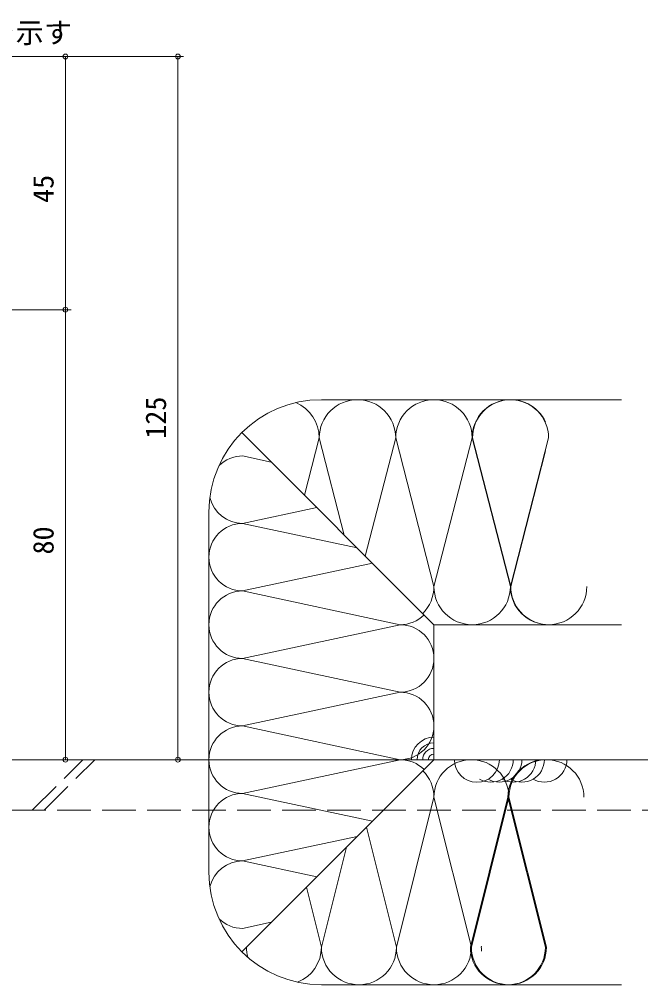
# Model space of a CAD drawing. Units: millimetres, scale not verified. Extents: x -594 to 539, y -420 to 386.
# Drawn here: x -120.9 to -9.2, y -44.5 to 127.1 of the extents above; entities that cross this region are included whole.
import ezdxf
from ezdxf.enums import TextEntityAlignment as Align

# ---------------------------------------------------------------- set-up
doc = ezdxf.new("R2010")
doc.units = ezdxf.units.MM
doc.header["$LTSCALE"] = 2
doc.linetypes.add('DASHED3', pattern=[4, 3, -1])
for name, color, linetype, lineweight in [('0-2_USER1', 7, 'Continuous', 9), ('0-6_YKK_D', 6, 'Continuous', 9), ('0-7_YSS_K', 3, 'Continuous', 9)]:
    doc.layers.add(name, color=color, linetype=linetype, lineweight=lineweight)
doc.styles.add('ＭＳ ゴシック', font='')
doc.styles.get('ＭＳ ゴシック').set_extended_font_data('MS Gothic')

msp = doc.modelspace()

# ---------------------------------------------------------------- linework, layer by layer
at = {"layer": '0-6_YKK_D'}
for p, q in [((-202.23, 120.5), (-111.746, 120.5)), ((-202.23, 120.5), (-91.746, 120.5)), ((-112.746, 75.5), (-112.746, 120.5)), ((-92.746, 120.5), (-92.746, -4.5)), ((-202.23, 75.5), (-111.746, 75.5)), ((-202.23, 75.5), (-111.746, 75.5)), ((-112.746, 75.5), (-112.746, -4.5)), ((-202.23, -4.5), (-111.746, -4.5)), ((-202.23, -4.5), (-91.746, -4.5))]:
    msp.add_line(p, q, dxfattribs=at)
for centre in [(-112.746, 120.5), (-92.746, 120.5), (-112.746, 75.5), (-112.746, 75.5), (-112.746, -4.5), (-92.746, -4.5)]:
    msp.add_circle(centre, 0.425, dxfattribs=at)
at = {"layer": '0-7_YSS_K'}
for p, q in [((-67.234, 59.5), (-13.86, 59.5)), ((-47.234, 19.5), (-81.376, 53.642)), ((-70.24, 42.506), (-67.617, 52.706)), ((-63.176, 35.441), (-67.617, 52.706)), ((-59.432, 31.698), (-54.028, 52.706)), ((-47.234, 26.294), (-54.028, 52.706)), ((-47.234, 26.294), (-40.44, 52.706)), ((-47.234, 26.294), (-40.44, 52.706)), ((-33.646, 26.294), (-40.44, 52.706)), ((-33.576, 26.294), (-40.37, 52.706)), ((-33.646, 26.294), (-26.852, 52.706)), ((-33.576, 26.294), (-27.378, 50.39)), ((-76.143, 48.409), (-81.234, 49.5)), ((-87.234, -24.5), (-87.234, 39.5)), ((-68.058, 40.324), (-81.234, 37.5)), ((-60.871, 33.136), (-81.234, 37.5)), ((-58.176, 30.441), (-81.234, 25.5)), ((-53.234, 19.5), (-81.234, 25.5)), ((-53.234, 19.5), (-81.234, 13.5)), ((-53.234, 19.5), (-81.234, 13.5)), ((-47.234, 19.5), (-47.234, -4.5)), ((-47.234, 19.5), (-13.86, 19.5)), ((-47.234, 19.5), (-47.234, -4.5)), ((-47.234, 19.5), (-13.86, 19.5)), ((-53.234, 7.5), (-81.234, 13.5)), ((-53.234, 7.5), (-81.234, 1.5)), ((-53.234, -4.5), (-81.234, 1.5)), ((-9.23, -4.5), (-234.23, -4.5)), ((-47.234, -4.5), (-81.376, -38.642)), ((-53.234, -4.5), (-81.234, -10.5)), ((-47.234, -4.5), (-13.86, -4.5)), ((-47.234, -4.5), (-13.86, -4.5)), ((-58.176, -15.441), (-81.234, -10.5)), ((-47.234, -11.167), (-53.901, -37.833)), ((-47.234, -11.167), (-40.567, -37.833)), ((-47.234, -11.167), (-40.567, -37.833)), ((-34.085, -11.167), (-40.752, -37.833)), ((-33.901, -11.167), (-40.567, -37.833)), ((-34.085, -11.167), (-27.418, -37.833)), ((-33.901, -11.167), (-27.234, -37.833)), ((-59.235, -16.5), (-53.901, -37.833)), ((-60.871, -18.136), (-81.234, -22.5)), ((-62.791, -20.056), (-67.235, -37.833)), ((-68.058, -25.324), (-81.234, -22.5)), ((-69.902, -27.167), (-67.235, -37.833)), ((-76.143, -33.409), (-81.234, -34.5)), ((-38.767, -37.672), (-38.807, -37.833)), ((-13.86, -44.5), (-67.234, -44.5))]:
    msp.add_line(p, q, dxfattribs=at)
at = {"layer": '0-7_YSS_K', "linetype": 'DASHED3'}
for p, q in [((-118.653, -13.5), (-109.653, -4.5)), ((-116.532, -13.5), (-107.532, -4.5)), ((-234.23, -13.5), (-9.23, -13.5))]:
    msp.add_line(p, q, dxfattribs=at)
at = {"layer": '0-7_YSS_K'}
for centre, radius, start, end in [((-67.234, 39.5), 20, 90, 180), ((-74.411, 52.706), 6.794, 0, 67.31088), ((-60.823, 52.706), 6.794, 0, 180), ((-47.234, 52.706), 6.794, 0, 180), ((-47.234, 52.706), 6.794, 0, 90), ((-33.646, 52.706), 6.794, 0, 180), ((-33.576, 52.706), 6.794, 24.17461, 180), ((-81.234, 43.5), 6, 90, 134.50745), ((-81.234, 43.5), 6, 193.60175, 270), ((-81.234, 31.5), 6, 90, 270), ((-54.028, 26.294), 6.794, 315, 0), ((-40.44, 26.294), 6.794, 180, 0), ((-26.852, 26.294), 6.794, 180, 0), ((-26.782, 26.294), 6.794, 180, 264.96878), ((-81.234, 19.5), 6, 90, 270), ((-53.234, 25.5), 6, 270, 315), ((-81.234, 19.5), 6, 180, 270), ((-53.234, 13.5), 6, 270, 90), ((-53.234, 13.5), 6, 270, 90), ((-81.234, 7.5), 6, 90, 270), ((-53.234, 1.5), 6, 270, 90), ((-81.234, -4.5), 6, 90, 270), ((-47.234, -4.5), 4, 90, 180), ((-47.234, -4.5), 3, 90, 180), ((-47.234, -4.5), 2, 90, 180), ((-53.234, -10.5), 6, 45, 90), ((-47.234, -4.5), 1, 90, 180), ((-40.567, -11.167), 6.667, 0, 180), ((-40.567, -11.167), 6.667, 0, 180), ((-39.599, -4.5), 4, 180, 0), ((-37.117, -4.5), 4, 239.99998, 0), ((-35.599, -4.5), 4, 239.99998, 0), ((-33.117, -4.5), 4, 239.99998, 0), ((-27.418, -11.167), 6.667, 89.6548, 180), ((-27.234, -11.167), 6.667, 0, 180), ((-31.599, -4.5), 4, 239.99998, 0), ((-27.599, -4.5), 4, 239.99998, 0), ((-53.901, -11.167), 6.667, 0, 45), ((-81.234, -16.5), 6, 90, 270), ((-81.234, -28.5), 6, 90, 166.39824), ((-67.234, -24.5), 20, 180, 270), ((-81.234, -28.5), 6, 225.49254, 270), ((-73.902, -37.833), 6.667, 180, 195.55484), ((-73.902, -37.833), 6.667, 291.30728, 0), ((-60.568, -37.833), 6.667, 180, 0), ((-47.234, -37.833), 6.667, 180, 0), ((-47.234, -37.833), 6.667, 270, 0), ((-34.085, -37.833), 6.667, 180, 0), ((-33.901, -37.833), 6.667, 180, 0), ((-32.14, -37.833), 6.667, 180, 186.29253)]:
    msp.add_arc(centre, radius, start, end, dxfattribs=at)

# ---------------------------------------------------------------- texts
at = {"layer": '0-2_USER1', "color": 4, "style": 'ＭＳ ゴシック'}
msp.add_text('方立上端を示す', height=3.666, dxfattribs=at).set_placement((-146.587, 121.803), align=Align.BOTTOM_LEFT)
at = {"layer": '0-6_YKK_D', "color": 4, "style": 'ＭＳ ゴシック'}
for s, p in [('45', (-113.746, 94.48)), ('125', (-93.746, 52.56)), ('80', (-113.746, 31.98))]:
    msp.add_text(s, height=3.666, rotation=90, dxfattribs=at).set_placement(p, align=Align.BOTTOM_LEFT)

doc.saveas('drawing.dxf')
